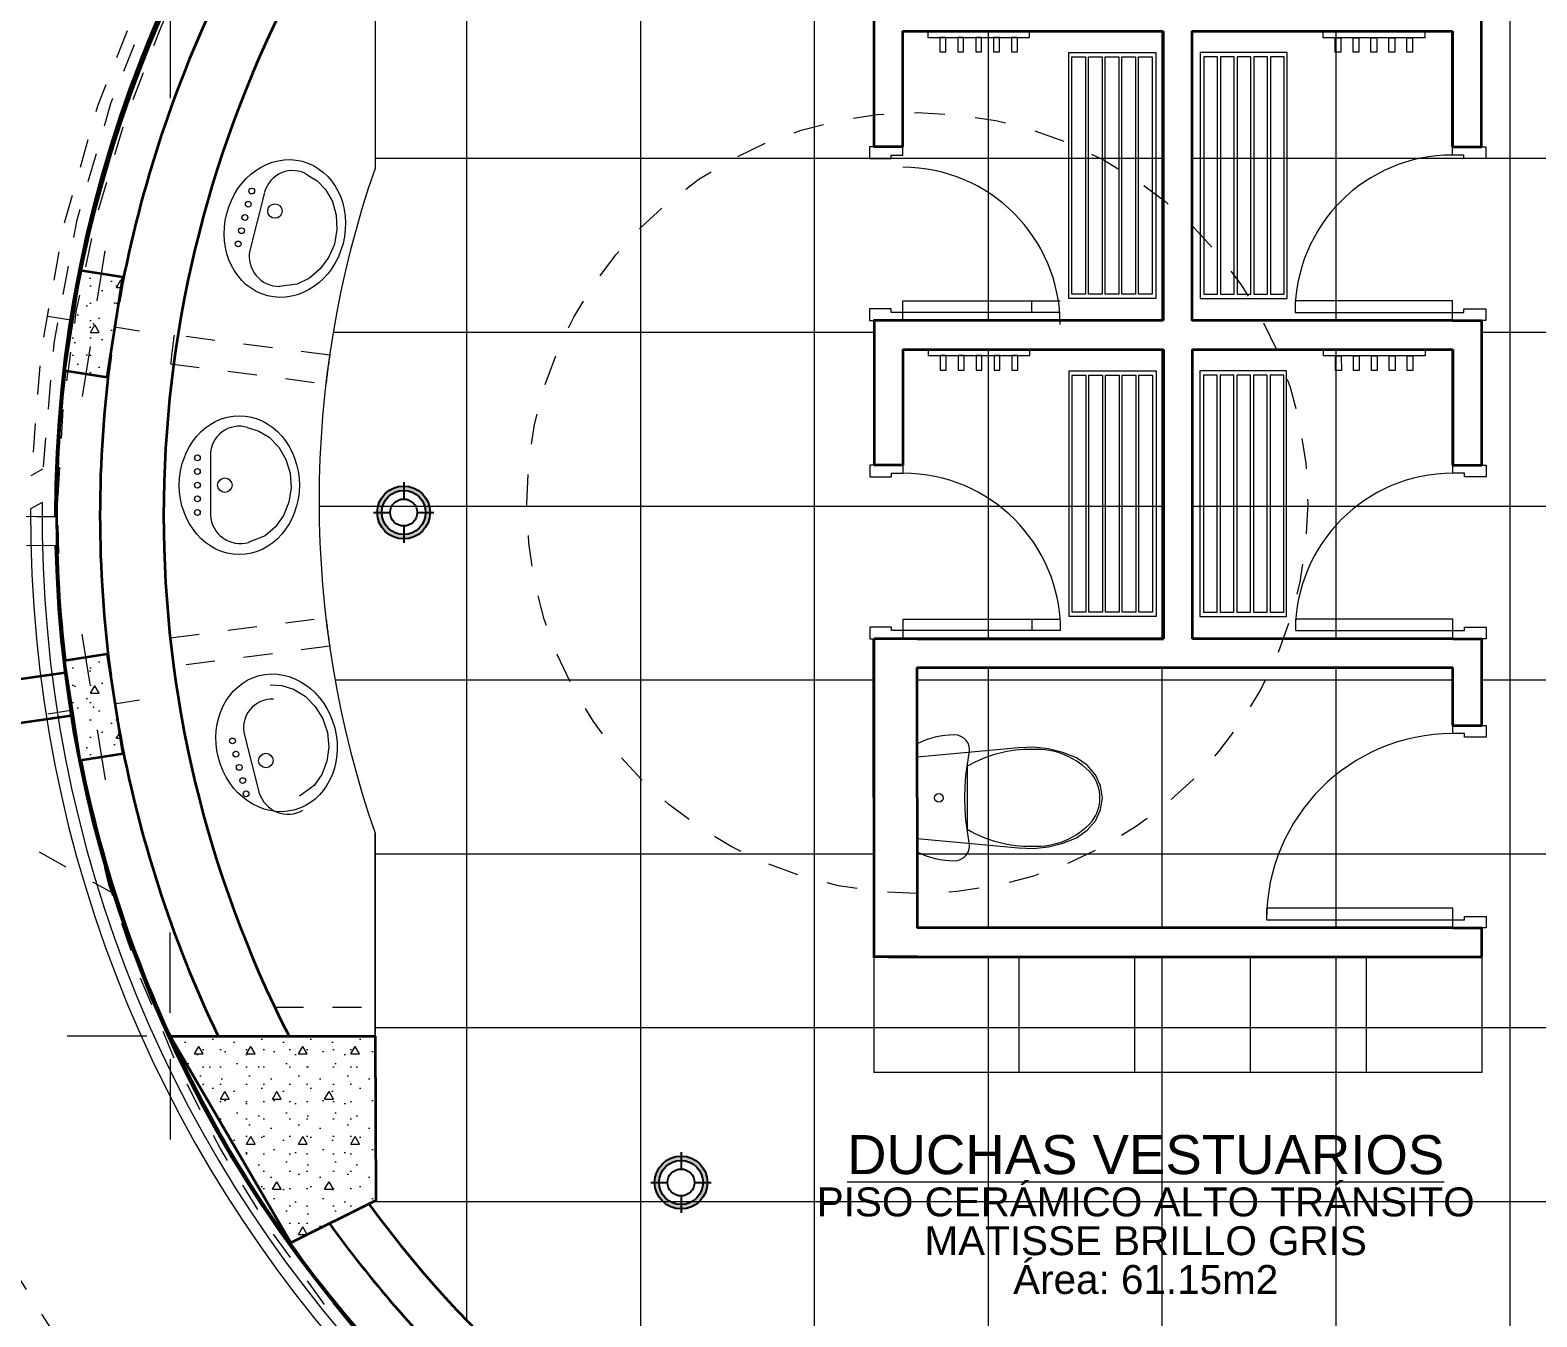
# Model space of a CAD drawing. Header units: feet. Extents: x 2 to 125, y -24 to 93.
# Drawn here: x 78.67 to 83.87, y 80.9 to 85.34 of the extents above; entities that cross this region are included whole.
import ezdxf

# ---------------------------------------------------------------- set-up
doc = ezdxf.new("R2010")
doc.units = ezdxf.units.FT
doc.header["$MEASUREMENT"] = 0
doc.set_wipeout_variables(frame=1)
for name, pattern in [('CONTINUA', [0]), ('Dashed', [0.211667, 0.105833, -0.105833]), ('Small Dashed', [0.141111, 0.070556, -0.070556]), ('Wipeout_Contour', [1, 0, -1])]:
    doc.linetypes.add(name, pattern=pattern)
doc.layers.add('ALUMBRADO', color=1, linetype='Continuous')
doc.layers.add('Structural - Bearing', color=7, linetype='Continuous')
for name, color, linetype, lineweight, true_color in [('Annotation - Text_Pen_No__167', 7, 'Continuous', 13, 0x6a6a6a), ('Drawing & Figure_Pen_No__167', 7, 'Continuous', 13, 0x6a6a6a), ('Estructura – Carga_Pen_No__167', 7, 'Continuous', 13, 0x6a6a6a), ('Interior - Furniture _Pen_No__167', 7, 'Continuous', 13, 0x6a6a6a), ('Interior - Mobiliario_Pen_No__167', 7, 'Continuous', 13, 0x6a6a6a), ('Structural - Bearing_Pen_No__167', 7, 'Continuous', 13, 0x6a6a6a)]:
    doc.layers.add(name, color=color, linetype=linetype, lineweight=lineweight, true_color=true_color)
for name, color, linetype, lineweight in [('Drawing & Figure_Pen_No__122', 9, 'Continuous', 13), ('Drawing & Figure_Pen_No__141', 7, 'Continuous', 20), ('Estructura – Carga_Pen_No__27', 7, 'Continuous', 35), ('Interior - Furniture _Pen_No__21', 7, 'Continuous', 35), ('Interior - Stair & Railing_Pen_No__122', 9, 'Continuous', 13), ('Structural - Bearing_Pen_No__122', 9, 'Continuous', 13), ('Structural - Bearing_Pen_No__21', 7, 'Continuous', 35), ('Structural - Bearing_Pen_No__27', 7, 'Continuous', 35), ('texturas', 252, 'Continuous', 0)]:
    doc.layers.add(name, color=color, linetype=linetype, lineweight=lineweight)
doc.styles.add('GENERATED_STYLE_1', font='arial.ttf')
pattern_1 = [(0, (75.36407, 85.38942), (0, 0.311769), [0.03, -0.15]), (0, (75.45407, 85.5453), (0, 0.311769), [0.03, -0.15]), (60, (75.36407, 85.38942), (-0.27, 0.155885), [0.03, -0.15]), (60, (75.54407, 85.38942), (-0.27, 0.155885), [0.03, -0.15]), (120, (75.39407, 85.38942), (0.27, 0.155885), [0.03, -0.15]), (120, (75.57407, 85.38942), (0.27, 0.155885), [0.03, -0.15]), (0, (75.36407, 85.41942), (0, 0.06), [0, -0.06, 0, -0.09]), (45, (75.39407, 85.41942), (-0.0424264, 0.0424264), [0, -0.045, 0, -0.075])]

# ---------------------------------------------------------------- blocks, each defined once
blk = doc.blocks.new('Wall Hanging Rack 23[27]', base_point=(6.5437, -0.2667))
at = {"layer": 'Interior - Mobiliario_Pen_No__167', "color": 251, "linetype": 'Continuous', "lineweight": 13, "true_color": 0x6a6a6a, "flags": 128}
for points in [[(6.3679, -0.2867), (6.7195, -0.2867), (6.7195, -0.2667), (6.3679, -0.2667)], [(6.4298, -0.3367), (6.4298, -0.2867), (6.4098, -0.2867), (6.4098, -0.3367)], [(6.4918, -0.3367), (6.4918, -0.2867), (6.4718, -0.2867), (6.4718, -0.3367)], [(6.5537, -0.3367), (6.5537, -0.2867), (6.5337, -0.2867), (6.5337, -0.3367)], [(6.6156, -0.3367), (6.6156, -0.2867), (6.5956, -0.2867), (6.5956, -0.3367)], [(6.6776, -0.3367), (6.6776, -0.2867), (6.6576, -0.2867), (6.6576, -0.3367)]]:
    blk.add_lwpolyline(points, close=True, dxfattribs=at)
blk = doc.blocks.new('Wall Hanging Rack 23[31]', base_point=(8.1004, -0.2667))
at = {"layer": 'Interior - Mobiliario_Pen_No__167', "color": 251, "linetype": 'Continuous', "lineweight": 13, "true_color": 0x6a6a6a, "flags": 128}
for points in [[(8.2763, -0.2867), (7.9246, -0.2867), (7.9246, -0.2667), (8.2763, -0.2667)], [(7.9666, -0.3367), (7.9665, -0.2867), (7.9865, -0.2867), (7.9866, -0.3367)], [(8.0285, -0.3367), (8.0285, -0.2867), (8.0485, -0.2867), (8.0485, -0.3367)], [(8.0904, -0.3367), (8.0904, -0.2867), (8.1104, -0.2867), (8.1104, -0.3367)], [(8.1524, -0.3367), (8.1524, -0.2867), (8.1724, -0.2867), (8.1724, -0.3367)], [(8.2143, -0.3367), (8.2143, -0.2867), (8.2343, -0.2867), (8.2343, -0.3367)]]:
    blk.add_lwpolyline(points, close=True, dxfattribs=at)
blk = doc.blocks.new('WC 23[41]', base_point=(6.3212, -3.7627))
at = {"layer": 'Interior - Furniture _Pen_No__167', "color": 251, "linetype": 'Continuous', "lineweight": 13, "true_color": 0x6a6a6a}
for p, q in [((6.4942, -3.6538), (6.4942, -3.7627)), ((6.4942, -3.7627), (6.4942, -3.8717))]:
    blk.add_line(p, q, dxfattribs=at)
at = {"layer": 'Interior - Furniture _Pen_No__167', "color": 251, "linetype": 'Continuous', "lineweight": 13, "true_color": 0x6a6a6a, "flags": 128}
for points in [[(6.3212, -3.9495), (6.3362, -3.9566), (6.3517, -3.9628), (6.3675, -3.9681), (6.3836, -3.9724), (6.3999, -3.9758), (6.4164, -3.9783), (6.433, -3.9797), (6.4496, -3.9802), (6.4612, -3.9789), (6.4722, -3.9751), (6.482, -3.969), (6.4903, -3.9609), (6.4966, -3.9512), (6.5006, -3.9403), (6.5022, -3.9288), (6.5011, -3.9172), (6.4943, -3.8789), (6.4895, -3.8403), (6.4866, -3.8016), (6.4856, -3.7627), (6.4866, -3.7238), (6.4895, -3.6851), (6.4943, -3.6465), (6.5011, -3.6082), (6.5022, -3.5966), (6.5006, -3.5851), (6.4966, -3.5742), (6.4903, -3.5645), (6.482, -3.5564), (6.4722, -3.5503), (6.4612, -3.5465), (6.4496, -3.5452), (6.433, -3.5457), (6.4164, -3.5472), (6.3999, -3.5496), (6.3836, -3.553), (6.3675, -3.5573), (6.3517, -3.5626), (6.3362, -3.5688), (6.3212, -3.5759)], [(6.7746, -3.9321), (6.8243, -3.9197), (6.8713, -3.9007), (6.9085, -3.8751), (6.937, -3.8421), (6.955, -3.8038), (6.9612, -3.7627), (6.955, -3.7217), (6.937, -3.6834), (6.9085, -3.6503), (6.8713, -3.6247), (6.8243, -3.6057), (6.7746, -3.5933), (6.7232, -3.5878), (6.6716, -3.5894), (6.3212, -3.6217), (6.3212, -3.9037), (6.6716, -3.9361), (6.7232, -3.9376)]]:
    blk.add_lwpolyline(points, close=True, dxfattribs=at)
at = {"layer": 'Interior - Furniture _Pen_No__167', "color": 251, "linetype": 'Continuous', "lineweight": 13, "true_color": 0x6a6a6a}
for centre, major_axis, start_param, end_param in [((6.7335, -3.8522), (0.2571, 0), 0.725935, 1.626524), ((6.7091, -4.0208), (0.4255, 0), 1.547178, 2.100199), ((6.8139, -3.7635), (0.1386, 0), 0.005861, 0.632505), ((6.8139, -3.7619), (0.1386, 0), 5.650681, 6.277325), ((6.7335, -3.6732), (0.2571, 0), 4.656658, 5.557246), ((6.7091, -3.5046), (0.4255, 0), 4.182984, 4.736005)]:
    blk.add_ellipse(centre, major_axis=major_axis, ratio=0.999377, start_param=start_param, end_param=end_param, dxfattribs=at)
blk.add_ellipse((6.3961, -3.7627), major_axis=(0, 0.015), ratio=0.999724, dxfattribs=at)
blk = doc.blocks.new('LED')
at = {"layer": 'ALUMBRADO'}
h = blk.add_hatch(color=256, dxfattribs=at)
h.dxf.hatch_style = 1
edge = h.paths.add_edge_path(flags=17)
edge.add_arc((0, 0), 0.1346, 0, 360)
edge = h.paths.add_edge_path()
edge.add_arc((0, 0), 0.1618, 0, 360)
for points in [[(0, 0.1848), (0, 0.0824)], [(-0.1848, 0), (-0.0824, 0)], [(0.0824, 0), (0.1848, 0)], [(0, -0.0824), (0, -0.1848)]]:
    blk.add_lwpolyline(points, dxfattribs=at)
at = {"layer": 'ALUMBRADO', "linetype": 'CONTINUA', "ltscale": 0.003}
for radius in [0.1618, 0.1346, 0.0824]:
    blk.add_circle((0, 0), radius, dxfattribs=at)

msp = doc.modelspace()

# ---------------------------------------------------------------- linework, layer by layer
at = {"lineweight": 9}
for p, q in [((81.5821, 82.1379), (81.5821, 81.7398)), ((82.0839, 82.1397), (82.0839, 81.7398)), ((82.4839, 82.1397), (82.4839, 81.7398)), ((82.8839, 82.1397), (82.8839, 81.7398)), ((83.2839, 82.1398), (83.2839, 81.7398)), ((83.6839, 82.1398), (83.6839, 81.7399)), ((83.6839, 81.7399), (81.5821, 81.7398))]:
    msp.add_line(p, q, dxfattribs=at)
at = {"layer": 'Drawing & Figure_Pen_No__122', "color": 9, "linetype": 'Dashed', "lineweight": 13}
msp.add_line((77.9581, 82.9155), (78.951, 82.3607), dxfattribs=at)
at = {"layer": 'Drawing & Figure_Pen_No__141', "color": 7, "linetype": 'Continuous', "lineweight": 20}
for p, q in [((79.4765, 84.7828), (79.425, 84.5822)), ((79.2892, 83.8742), (79.2892, 83.667)), ((79.4068, 82.9065), (79.4583, 82.7059))]:
    msp.add_line(p, q, dxfattribs=at)
at = {"layer": 'Drawing & Figure_Pen_No__141', "color": 7, "linetype": 'Continuous', "lineweight": 20, "flags": 128}
for points in [[(79.6238, 84.8437), (79.6585, 84.8221), (79.6876, 84.7922), (79.711, 84.7511), (79.7243, 84.704), (79.7268, 84.654), (79.718, 84.6042), (79.6979, 84.5579), (79.6684, 84.5179), (79.6316, 84.4865), (79.5896, 84.4658), (79.5274, 84.4576)], [(79.4177, 83.97), (79.4566, 83.9577), (79.4922, 83.936), (79.5252, 83.9019), (79.5497, 83.8596), (79.5646, 83.8119), (79.5685, 83.7614), (79.5605, 83.7116), (79.5419, 83.6656), (79.5141, 83.626), (79.4786, 83.5955), (79.4203, 83.572)], [(79.496, 83.08), (79.5367, 83.0778), (79.5766, 83.0656), (79.617, 83.0408), (79.6513, 83.0059), (79.6776, 82.9633), (79.6939, 82.9154), (79.6986, 82.8652), (79.692, 82.816), (79.6749, 82.7707), (79.6481, 82.7323), (79.5975, 82.6952)]]:
    msp.add_lwpolyline(points, dxfattribs=at)
at = {"layer": 'Drawing & Figure_Pen_No__141', "color": 7, "linetype": 'Continuous', "lineweight": 20}
for centre, radius in [((79.4321, 84.7874), 0.01), ((79.4203, 84.7417), 0.01), ((79.5122, 84.7181), 0.025), ((79.4086, 84.696), 0.01), ((79.3969, 84.6503), 0.01), ((79.3851, 84.6046), 0.01), ((79.2443, 83.865), 0.01), ((79.2443, 83.8178), 0.01), ((79.2443, 83.7706), 0.01), ((79.3392, 83.7706), 0.025), ((79.2443, 83.7234), 0.01), ((79.2443, 83.6762), 0.01), ((79.3656, 82.8865), 0.01), ((79.3774, 82.8408), 0.01), ((79.481, 82.8186), 0.025), ((79.3891, 82.795), 0.01), ((79.4008, 82.7493), 0.01), ((79.4126, 82.7036), 0.01)]:
    msp.add_circle(centre, radius, dxfattribs=at)
for centre, radius, start, end in [((79.5734, 84.758), 0.1, 59.0189, 165.6), ((79.5274, 84.562), 0.1044, 168.7963, 270.5696), ((79.3892, 83.8742), 0.1, 73.4189, 180), ((79.3934, 83.6729), 0.1044, 183.1963, 284.9696), ((79.5037, 82.9314), 0.1, 87.8189, 194.4), ((79.5578, 82.7375), 0.1044, 197.5963, 299.3696)]:
    msp.add_arc(centre, radius, start, end, dxfattribs=at)
for centre, major_axis in [((79.5466, 84.6577), (0.0597, 0.2325)), ((79.3892, 83.7706), (0, 0.24)), ((79.5179, 82.8797), (-0.0597, 0.2325))]:
    msp.add_ellipse(centre, major_axis=major_axis, ratio=0.864583, dxfattribs=at)
at = {"layer": 'Drawing & Figure_Pen_No__167', "color": 251, "linetype": 'Continuous', "lineweight": 13, "true_color": 0x6a6a6a}
for p, q in [((79.8583, 85.466), (79.8583, 84.8658)), ((79.8583, 81.866), (79.8583, 82.5676))]:
    msp.add_line(p, q, dxfattribs=at)
at = {"layer": 'Drawing & Figure_Pen_No__167', "color": 251, "linetype": 'Dashed', "lineweight": 13, "true_color": 0x6a6a6a}
msp.add_circle((81.7326, 83.7084), 1.35, dxfattribs=at)
at = {"layer": 'Drawing & Figure_Pen_No__167', "color": 251, "linetype": 'Continuous', "lineweight": 13, "true_color": 0x6a6a6a}
msp.add_arc((83.174, 83.7167), 3.5092, 160.8853, 199.1147, dxfattribs=at)
at = {"layer": 'Estructura – Carga_Pen_No__167', "color": 251, "linetype": 'Continuous', "lineweight": 13, "true_color": 0x6a6a6a}
for p, q in [((81.6826, 84.9398), (81.5676, 84.9398)), ((81.5676, 84.9398), (81.5676, 84.8998)), ((81.5676, 84.8998), (81.6426, 84.8998)), ((81.6826, 84.9398), (81.5826, 84.9398)), ((81.6826, 84.9398), (81.5826, 84.9398)), ((81.6426, 84.8998), (81.6426, 84.9118)), ((81.6426, 84.9118), (81.6826, 84.9118)), ((81.6826, 84.9118), (81.6826, 84.9398)), ((83.5825, 84.9118), (83.5825, 84.9398)), ((83.5825, 84.9398), (83.6975, 84.9398)), ((83.5825, 84.9398), (83.6825, 84.9398)), ((83.5825, 84.9398), (83.6825, 84.9398)), ((83.6225, 84.9118), (83.5825, 84.9118)), ((83.6225, 84.8998), (83.6225, 84.9118)), ((83.6975, 84.8998), (83.6225, 84.8998)), ((83.6975, 84.9398), (83.6975, 84.8998)), ((81.6426, 84.3798), (81.5676, 84.3798)), ((81.5676, 84.3798), (81.5676, 84.3398)), ((81.6426, 84.3678), (81.6426, 84.3798)), ((81.6826, 84.3678), (81.6826, 84.4078)), ((81.6826, 84.4078), (82.2266, 84.4078)), ((82.1271, 84.4077), (82.1271, 84.3677)), ((83.5825, 84.4078), (83.0385, 84.4078)), ((83.0385, 84.4078), (83.0385, 84.3678)), ((83.5825, 84.3678), (83.5825, 84.4078)), ((83.6225, 84.3678), (83.6225, 84.3798)), ((83.6225, 84.3798), (83.6975, 84.3798)), ((83.6975, 84.3798), (83.6975, 84.3398)), ((81.5676, 84.3398), (81.6826, 84.3398)), ((81.6826, 84.3398), (81.5826, 84.3398)), ((81.6826, 84.3398), (81.5826, 84.3398)), ((81.6826, 84.3678), (81.6426, 84.3678)), ((81.6826, 84.3398), (81.6826, 84.3678)), ((82.2266, 84.3678), (81.6826, 84.3678)), ((83.0385, 84.3678), (83.5825, 84.3678)), ((83.5825, 84.3398), (83.5825, 84.3678)), ((83.5825, 84.3678), (83.6225, 84.3678)), ((83.6975, 84.3398), (83.5825, 84.3398)), ((83.5825, 84.3398), (83.6825, 84.3398)), ((83.5825, 84.3398), (83.6825, 84.3398)), ((81.684, 83.8398), (81.569, 83.8398)), ((81.569, 83.8398), (81.569, 83.7998)), ((81.684, 83.8398), (81.584, 83.8398)), ((81.684, 83.8398), (81.584, 83.8398)), ((81.644, 83.7998), (81.644, 83.8118)), ((81.644, 83.8118), (81.684, 83.8118)), ((81.684, 83.8118), (81.684, 83.8398)), ((83.5839, 83.8118), (83.5839, 83.8398)), ((83.5839, 83.8398), (83.6989, 83.8398)), ((83.5839, 83.8398), (83.6839, 83.8398)), ((83.5839, 83.8398), (83.6839, 83.8398)), ((83.6239, 83.8118), (83.5839, 83.8118)), ((83.6239, 83.7998), (83.6239, 83.8118)), ((83.6989, 83.8398), (83.6989, 83.7998)), ((81.569, 83.7998), (81.644, 83.7998)), ((83.6989, 83.7998), (83.6239, 83.7998)), ((81.684, 83.2678), (81.684, 83.3078)), ((81.684, 83.3078), (82.228, 83.3078)), ((82.1284, 83.3077), (82.1284, 83.2677)), ((83.5839, 83.3078), (83.0399, 83.3078)), ((83.0399, 83.3078), (83.0399, 83.2678)), ((83.5839, 83.2678), (83.5839, 83.3078)), ((81.644, 83.2798), (81.569, 83.2798)), ((81.569, 83.2798), (81.569, 83.2398)), ((81.569, 83.2398), (81.684, 83.2398)), ((81.684, 83.2398), (81.584, 83.2398)), ((81.684, 83.2398), (81.584, 83.2398)), ((81.644, 83.2678), (81.644, 83.2798)), ((81.684, 83.2678), (81.644, 83.2678)), ((81.684, 83.2398), (81.684, 83.2678)), ((82.228, 83.2678), (81.684, 83.2678)), ((83.0399, 83.2678), (83.5839, 83.2678)), ((83.5839, 83.2398), (83.5839, 83.2678)), ((83.5839, 83.2678), (83.6239, 83.2678)), ((83.6989, 83.2398), (83.5839, 83.2398)), ((83.5839, 83.2398), (83.6839, 83.2398)), ((83.5839, 83.2398), (83.6839, 83.2398)), ((83.6239, 83.2678), (83.6239, 83.2798)), ((83.6239, 83.2798), (83.6989, 83.2798)), ((83.6989, 83.2798), (83.6989, 83.2398)), ((83.5839, 82.9118), (83.5839, 82.9398)), ((83.5839, 82.9398), (83.6989, 82.9398)), ((83.5839, 82.9398), (83.6839, 82.9398)), ((83.5839, 82.9398), (83.6839, 82.9398)), ((83.6989, 82.9398), (83.6989, 82.8998)), ((83.6239, 82.9118), (83.5839, 82.9118)), ((83.6239, 82.8998), (83.6239, 82.9118)), ((83.6989, 82.8998), (83.6239, 82.8998)), ((83.5839, 82.3078), (82.9399, 82.3078)), ((82.9399, 82.3078), (82.9399, 82.2678)), ((83.5839, 82.2678), (83.5839, 82.3078)), ((82.9399, 82.2678), (83.5839, 82.2678)), ((83.5839, 82.2398), (83.5839, 82.2678)), ((83.5839, 82.2678), (83.6239, 82.2678)), ((83.6989, 82.2398), (83.5839, 82.2398)), ((83.5839, 82.2398), (83.6839, 82.2398)), ((83.5839, 82.2398), (83.6839, 82.2398)), ((83.6239, 82.2678), (83.6239, 82.2798)), ((83.6239, 82.2798), (83.6989, 82.2798)), ((83.6989, 82.2798), (83.6989, 82.2398))]:
    msp.add_line(p, q, dxfattribs=at)
for centre, radius, start, end in [((83.5825, 84.3678), 0.544, 90, 180), ((81.6826, 84.3254), 0.544, 0, 90), ((81.684, 83.2678), 0.544, 0, 90), ((83.5839, 83.2678), 0.544, 90, 180), ((83.5839, 82.2678), 0.644, 90, 180)]:
    msp.add_arc(centre, radius, start, end, dxfattribs=at)
at = {"layer": 'Estructura – Carga_Pen_No__27', "color": 7, "linetype": 'Continuous', "lineweight": 35}
for p, q in [((81.6826, 84.9398), (81.5826, 84.9398)), ((83.5825, 84.9398), (83.6825, 84.9398)), ((81.6826, 84.3398), (81.5826, 84.3398)), ((83.5825, 84.3398), (83.6825, 84.3398)), ((81.684, 83.8398), (81.584, 83.8398)), ((83.5839, 83.8398), (83.6839, 83.8398)), ((81.684, 83.2398), (81.584, 83.2398)), ((83.5839, 83.2398), (83.6839, 83.2398)), ((83.5839, 82.9398), (83.6839, 82.9398)), ((83.5839, 82.2398), (83.6839, 82.2398))]:
    msp.add_line(p, q, dxfattribs=at)
for points in [[(81.5827, 85.4398), (81.5827, 84.9398)], [(83.6826, 84.9398), (83.6826, 85.4399)], [(81.6826, 84.9398), (81.6826, 85.3398)], [(81.6826, 85.3398), (82.5825, 85.3398)], [(82.5825, 85.3398), (82.5824, 84.3398)], [(82.6824, 84.3398), (82.6825, 85.3398)], [(82.6825, 85.3398), (83.5825, 85.3398)], [(83.5825, 85.3398), (83.5825, 84.9398)], [(81.5826, 84.3398), (81.5818, 84.3398)], [(82.5824, 84.3398), (81.5831, 84.3398)], [(81.5841, 84.3398), (81.5841, 83.8398)], [(83.5825, 84.3398), (82.6825, 84.3398)], [(83.684, 83.8398), (83.684, 84.3399)], [(81.684, 83.8398), (81.684, 84.2398)], [(81.684, 84.2398), (82.5839, 84.2398)], [(82.5839, 84.2398), (82.5838, 83.2398)], [(82.6838, 83.2398), (82.6839, 84.2398)], [(82.6839, 84.2398), (83.5839, 84.2398)], [(83.5839, 84.2398), (83.5839, 83.8398)], [(81.5824, 83.2398), (81.5821, 82.1379)], [(81.584, 83.2398), (81.5831, 83.2398)], [(82.5838, 83.2398), (81.5844, 83.2398)], [(81.7324, 83.2398), (82.5836, 83.2398)], [(83.5839, 83.2398), (82.6839, 83.2398)], [(83.5839, 83.2398), (83.5839, 83.2399)], [(83.6839, 82.9398), (83.6839, 83.2399)], [(81.7322, 83.1398), (83.5839, 83.1398)], [(81.7329, 82.2398), (81.7322, 83.1398)], [(83.5839, 82.9398), (83.5839, 83.1398)], [(82.6836, 82.2398), (81.7329, 82.2398)], [(83.5839, 82.2399), (82.6839, 82.2398)], [(83.6839, 82.1398), (83.6839, 82.2398)]]:
    msp.add_lwpolyline(points, dxfattribs=at)
at = {"layer": 'Estructura – Carga_Pen_No__27', "linetype": 'Continuous', "lineweight": 35}
for points in [[(81.7331, 82.1399), (81.5831, 82.1398)], [(81.6336, 82.1398), (82.6836, 82.1398)], [(81.7331, 82.1399), (81.7331, 82.1398)], [(82.6839, 82.1398), (83.5839, 82.1399)], [(83.5839, 82.1398), (83.6839, 82.1398)]]:
    msp.add_lwpolyline(points, dxfattribs=at)
at = {"layer": 'Interior - Furniture _Pen_No__167', "color": 251, "linetype": 'Continuous', "lineweight": 13, "true_color": 0x6a6a6a}
msp.add_lwpolyline([(83.6805, 85.4398), (83.6805, 84.9398), (83.5805, 84.9398), (83.5805, 85.3398), (82.6804, 85.3398), (82.6804, 84.3399), (83.6805, 84.3398), (83.6818, 83.8398), (83.5818, 83.8398), (83.5818, 84.2398), (82.6818, 84.2398), (82.6817, 83.24), (83.6818, 83.2399), (83.6819, 82.9398), (83.5819, 82.9398), (83.5818, 83.1398), (81.7308, 83.1398), (81.7309, 82.2398), (83.6819, 82.2398), (83.6819, 82.1399), (81.5812, 82.1398), (81.5803, 83.2398), (82.5815, 83.2398), (82.5818, 84.2397), (81.6819, 84.2398), (81.6819, 83.8398), (81.582, 83.8398), (81.582, 84.3398), (82.5804, 84.3398), (82.5805, 85.3397), (81.6806, 85.3398), (81.6806, 84.9398), (81.5811, 84.9398), (81.5811, 85.4398)], dxfattribs=at)
at = {"layer": 'Interior - Furniture _Pen_No__21', "color": 7, "linetype": 'Continuous', "lineweight": 35}
for radius, start, end in [(6.03, 90.52718, 180.24028), (4.33, 90.5272, 180.0537), (6.03, 181.19046, 269.99957), (4.33, 181.377, 269.9996)]:
    msp.add_arc((83.0826, 83.666), radius, start, end, dxfattribs=at)
at = {"layer": 'Interior - Mobiliario_Pen_No__167', "color": 251, "linetype": 'Continuous', "lineweight": 0, "true_color": 0x6a6a6a}
for points in [[(82.2568, 84.4162), (82.2568, 85.2663), (82.5568, 85.2663), (82.5568, 84.4162)], [(83.0108, 84.4162), (83.0108, 85.2663), (82.7108, 85.2663), (82.7108, 84.4162)], [(82.3143, 84.4312), (82.2668, 84.4312), (82.2668, 85.2512), (82.3143, 85.2512)], [(82.3718, 84.4312), (82.3243, 84.4312), (82.3243, 85.2512), (82.3718, 85.2512)], [(82.4293, 84.4312), (82.3818, 84.4312), (82.3818, 85.2512), (82.4293, 85.2512)], [(82.4868, 84.4313), (82.4393, 84.4313), (82.4393, 85.2513), (82.4868, 85.2513)], [(82.5443, 84.4313), (82.4968, 84.4313), (82.4968, 85.2513), (82.5443, 85.2513)], [(82.7233, 84.4313), (82.7708, 84.4313), (82.7708, 85.2513), (82.7233, 85.2513)], [(82.7808, 84.4313), (82.8283, 84.4313), (82.8283, 85.2513), (82.7808, 85.2513)], [(82.8383, 84.4312), (82.8858, 84.4312), (82.8858, 85.2512), (82.8383, 85.2512)], [(82.8958, 84.4312), (82.9433, 84.4312), (82.9433, 85.2512), (82.8958, 85.2512)], [(82.9533, 84.4312), (83.0008, 84.4312), (83.0008, 85.2512), (82.9533, 85.2512)], [(82.2582, 83.3162), (82.2581, 84.1663), (82.5581, 84.1663), (82.5582, 83.3162)], [(83.0095, 83.3162), (83.0095, 84.1663), (82.7095, 84.1663), (82.7095, 83.3162)], [(82.3157, 83.3312), (82.2682, 83.3312), (82.2681, 84.1512), (82.3156, 84.1512)], [(82.3732, 83.3312), (82.3257, 83.3312), (82.3256, 84.1512), (82.3731, 84.1512)], [(82.4307, 83.3312), (82.3832, 83.3312), (82.3831, 84.1512), (82.4306, 84.1512)], [(82.4882, 83.3313), (82.4407, 83.3313), (82.4406, 84.1513), (82.4881, 84.1513)], [(82.5457, 83.3313), (82.4982, 83.3313), (82.4981, 84.1513), (82.5456, 84.1513)], [(82.722, 83.3313), (82.7695, 83.3313), (82.7695, 84.1513), (82.722, 84.1513)], [(82.7795, 83.3313), (82.827, 83.3313), (82.827, 84.1513), (82.7795, 84.1513)], [(82.837, 83.3312), (82.8845, 83.3312), (82.8845, 84.1512), (82.837, 84.1512)], [(82.8945, 83.3312), (82.942, 83.3312), (82.942, 84.1512), (82.8945, 84.1512)], [(82.952, 83.3312), (82.9995, 83.3312), (82.9995, 84.1512), (82.952, 84.1512)]]:
    msp.add_lwpolyline(points, close=True, dxfattribs=at)
at = {"layer": 'Interior - Stair & Railing_Pen_No__122', "color": 9, "linetype": 'Small Dashed', "lineweight": 13}
for p, q in [((78.6695, 83.8038), (78.7103, 83.8265)), ((78.6695, 83.8038), (78.7103, 83.8265)), ((78.6695, 83.8038), (78.7103, 83.8265)), ((78.6695, 83.8038), (78.7103, 83.8265)), ((78.7524, 83.662), (77.0525, 83.6408)), ((78.7536, 83.562), (77.0537, 83.5408))]:
    msp.add_line(p, q, dxfattribs=at)
at = {"layer": 'Interior - Stair & Railing_Pen_No__122', "color": 9, "linetype": 'Continuous', "lineweight": 13}
msp.add_line((78.7076, 83.7106), (78.6674, 83.6883), dxfattribs=at)
msp.add_line((78.7076, 83.7106), (78.6674, 83.6883), dxfattribs=at)
msp.add_line((78.7076, 83.7106), (78.6674, 83.6883), dxfattribs=at)
msp.add_line((78.7076, 83.7106), (78.6674, 83.6883), dxfattribs=at)
at = {"layer": 'Interior - Stair & Railing_Pen_No__122', "color": 9, "linetype": 'Small Dashed', "lineweight": 13}
for points in [[(79.1517, 84.1903), (79.6888, 84.1205, -0.007125), (79.7017, 84.2197), (79.1636, 84.2896, 0.006322)], [(79.1517, 83.2431), (79.6888, 83.3129, 0.007125), (79.7017, 83.2137), (79.1636, 83.1438, -0.006322)]]:
    msp.add_lwpolyline(points, format="xyb", close=True, dxfattribs=at)
for centre, radius, start, end in [((83.0826, 83.666), 5.18, 90.5272, 180.1623), ((83.0827, 83.6663), 4.4153, 90.2012, 178.2156), ((83.0827, 83.6663), 4.4153, 90.2012, 178.2156), ((83.0827, 83.6663), 4.4153, 90.2012, 178.2156), ((83.0827, 83.6663), 4.4153, 90.2012, 178.2156), ((83.0827, 83.6663), 4.3753, 90.0395, 177.9024), ((83.0827, 83.6663), 4.3753, 90.0395, 177.9024), ((83.0827, 83.6663), 4.3753, 90.0395, 177.9024), ((83.0827, 83.6663), 4.3753, 90.0395, 177.9024), ((83.0826, 83.666), 5.18, 181.2684, 269.9996)]:
    msp.add_arc(centre, radius, start, end, dxfattribs=at)
at = {"layer": 'Interior - Stair & Railing_Pen_No__122', "color": 9, "linetype": 'Continuous', "lineweight": 13}
for centre, radius, start, end in [((83.0804, 83.6702), 5.8315, 164.43064, 269.40029), ((83.0804, 83.6702), 5.8315, 164.43064, 269.40029), ((83.0804, 83.6702), 5.8315, 164.43064, 269.40029), ((83.0804, 83.6702), 5.8315, 164.43064, 269.40029), ((83.0804, 83.6702), 5.7915, 164.19927, 269.52272), ((83.0804, 83.6702), 5.7915, 164.19927, 269.52272), ((83.0804, 83.6702), 5.7915, 164.19927, 269.52272), ((83.0804, 83.6702), 5.7915, 164.19927, 269.52272), ((83.0827, 83.6663), 4.3753, 179.4204, 269.3377), ((83.0827, 83.6663), 4.3753, 179.4204, 269.3377), ((83.0827, 83.6663), 4.3753, 179.4204, 269.3377), ((83.0827, 83.6663), 4.3753, 179.4204, 269.3377), ((83.0827, 83.6663), 4.4153, 179.7153, 269.1751), ((83.0827, 83.6663), 4.4153, 179.7153, 269.1751), ((83.0827, 83.6663), 4.4153, 179.7153, 269.1751), ((83.0827, 83.6663), 4.4153, 179.7153, 269.1751)]:
    msp.add_arc(centre, radius, start, end, dxfattribs=at)
at = {"layer": 'Structural - Bearing_Pen_No__167', "color": 251, "linetype": 'Continuous', "lineweight": 13, "true_color": 0x6a6a6a}
for p, q in [((79.15, 85.386), (79.15, 85.1085)), ((79.15, 81.946), (79.15, 82.2236)), ((79.07, 81.866), (78.7945, 81.866))]:
    msp.add_line(p, q, dxfattribs=at)
at = {"layer": 'Structural - Bearing_Pen_No__27', "color": 7, "linetype": 'Continuous', "lineweight": 35}
for radius, start, end in [(4.325, 134.3952, 168.7116), (4.175, 154.4602, 169.8462), (4.325, 169.8683, 172.3483), (4.175, 172.3704, 187.6296), (4.325, 173.3495, 186.6505), (4.325, 187.6517, 190.1317), (4.175, 190.1538, 205.5398), (4.325, 191.2884, 225.6048), (4.025, 216.2495, 270), (4.175, 215.8995, 225.8076)]:
    msp.add_arc((83.0826, 83.666), radius, start, end, dxfattribs=at)

# ---------------------------------------------------------------- block references
at = {"layer": 'ALUMBRADO', "xscale": 0.5646712500000001, "yscale": 0.5646712500000001, "zscale": 0.5646712500000001}
for p in [(79.9573, 83.676), (80.9161, 81.3599)]:
    msp.add_blockref('LED', p, dxfattribs=at)
at = {"layer": 'Interior - Furniture _Pen_No__167', "color": 251, "linetype": 'Continuous', "lineweight": 13, "true_color": 0x6a6a6a}
msp.add_blockref('WC 23[41]', (81.7326, 82.6898), dxfattribs=at)
at = {"layer": 'Interior - Mobiliario_Pen_No__167', "color": 251, "linetype": 'Continuous', "lineweight": 13, "true_color": 0x6a6a6a}
for name, p in [('Wall Hanging Rack 23[27]', (81.9448, 85.3384)), ('Wall Hanging Rack 23[31]', (83.311, 85.3375)), ('Wall Hanging Rack 23[27]', (81.9461, 84.2384)), ('Wall Hanging Rack 23[31]', (83.3123, 84.2375))]:
    msp.add_blockref(name, p, dxfattribs=at)

# ---------------------------------------------------------------- texts
at = {"layer": 'Annotation - Text_Pen_No__167', "color": 251, "linetype": 'Continuous', "lineweight": 13, "true_color": 0x6a6a6a, "insert": (82.5222, 81.5238), "char_height": 0.135, "attachment_point": 2, "line_spacing_factor": 0.804218, "style": 'GENERATED_STYLE_1'}
msp.add_mtext('\\A1;{\\LDUCHAS VESTUARIOS\\P\\H0.74074x;\\lPISO CERÁMICO ALTO TRÁNSITO\\PMATISSE BRILLO GRIS\\PÁrea: 61.15m2}', dxfattribs=at)

# ---------------------------------------------------------------- next in the draw order: wipeouts: each hides what was drawn before it
at = {"color": 254, "linetype": 'Wipeout_Contour', "lineweight": 0, "ltscale": 14.858346}
msp.add_wipeout([(78.9327, 84.1441), (78.9868, 84.4899), (78.8386, 84.5131), (78.7845, 84.1673)], dxfattribs=at).dxf.layer = 'Structural - Bearing'
at = {"color": 254, "linetype": 'Wipeout_Contour', "lineweight": 0, "ltscale": 17.182176}
msp.add_wipeout([(78.9327, 83.188), (78.7845, 83.1648), (78.8386, 82.819), (78.9868, 82.8422)], dxfattribs=at).dxf.layer = 'Structural - Bearing'
at = {"color": 254, "linetype": 'Wipeout_Contour', "lineweight": 0, "ltscale": 22.532642}
msp.add_wipeout([(79.859, 81.866), (79.15, 81.866), (79.5667, 81.1509), (79.861, 81.2982)], dxfattribs=at).dxf.layer = 'Structural - Bearing'

# ---------------------------------------------------------------- next in the draw order: hatches: boundary and pattern name
at = {"layer": 'Structural - Bearing_Pen_No__122', "linetype": 'Continuous', "lineweight": 13}
h = msp.add_hatch(dxfattribs=at)
h.set_pattern_fill('STRUCTURAL_CONCRETE', color=9, style=0, pattern_type=2)
h.set_pattern_definition(pattern_1)
h.paths.add_polyline_path([(78.9327, 84.1441), (78.9868, 84.4899), (78.8386, 84.5131), (78.7845, 84.1673)])
h = msp.add_hatch(dxfattribs=at)
h.set_pattern_fill('STRUCTURAL_CONCRETE', color=9, style=0, pattern_type=2)
h.set_pattern_definition(pattern_1)
h.paths.add_polyline_path([(78.9327, 83.188), (78.7845, 83.1648), (78.8386, 82.819), (78.9868, 82.8422)])
h = msp.add_hatch(dxfattribs=at)
h.set_pattern_fill('STRUCTURAL_CONCRETE', color=9, style=0, pattern_type=2)
h.set_pattern_definition(pattern_1)
h.paths.add_polyline_path([(79.859, 81.866), (79.15, 81.866), (79.5667, 81.1509), (79.861, 81.2982)])
at = {"layer": 'texturas'}
h = msp.add_hatch(dxfattribs=at)
h.set_pattern_fill('_USER', color=256, scale=0.601, angle=90, double=1, pattern_type=0)
h.set_pattern_definition([(90, (84.9832, 79.49104), (-0.601, 4e-17), []), (180, (84.9832, 79.49104), (-7e-17, -0.601), [])])
edge = h.paths.add_edge_path()
edge.add_line((87.2756, 80.8068), (87.1256, 80.806))
edge.add_line((87.1256, 80.806), (87.1256, 81.5261))
edge.add_line((87.1256, 81.5261), (86.0862, 81.5261))
edge.add_line((86.0862, 81.5261), (86.0832, 81.6261))
edge.add_line((86.0832, 81.6261), (86.6756, 81.6261))
edge.add_line((86.6756, 81.6261), (86.6756, 81.9561))
edge.add_line((86.6756, 81.9561), (87.1256, 81.9561))
edge.add_line((87.1256, 81.9561), (87.1256, 83.611))
edge.add_line((87.1256, 83.611), (85.0832, 83.611))
edge.add_line((85.0832, 83.611), (85.0832, 81.5261))
edge.add_line((85.0832, 81.5261), (84.9832, 81.5261))
edge.add_line((84.9832, 81.5261), (84.9832, 83.761))
edge.add_line((84.9832, 83.761), (87.1259, 83.761))
edge.add_line((87.1259, 83.761), (87.1259, 84.6633))
edge.add_line((87.1259, 84.6633), (85.7743, 84.6633))
edge.add_line((85.7743, 84.6633), (85.7745, 84.3433))
edge.add_line((85.7745, 84.3433), (85.6744, 84.3434))
edge.add_line((85.6744, 84.3434), (85.6744, 84.6631))
edge.add_line((85.6744, 84.6631), (85.0816, 84.6633))
edge.add_line((85.0816, 84.6633), (85.0816, 84.3411))
edge.add_line((85.0816, 84.3411), (84.9816, 84.3411))
edge.add_line((84.9816, 84.3411), (84.9816, 84.8133))
edge.add_line((84.9816, 84.8133), (87.1241, 84.8133))
edge.add_line((87.1241, 84.8133), (87.1241, 85.466))
edge.add_line((87.1241, 85.466), (86.6756, 85.466))
edge.add_line((86.6756, 85.466), (86.6756, 85.716))
edge.add_line((86.6756, 85.716), (85.7741, 85.716))
edge.add_line((85.7741, 85.716), (85.7741, 85.3961))
edge.add_line((85.7741, 85.3961), (85.6772, 85.3961))
edge.add_line((85.6772, 85.3961), (85.6749, 85.7157))
edge.add_line((85.6749, 85.7157), (85.0832, 85.716))
edge.add_line((85.0832, 85.716), (85.0832, 85.4133))
edge.add_line((85.0832, 85.4133), (84.9832, 85.4133))
edge.add_line((84.9832, 85.4133), (84.9832, 85.866))
edge.add_line((84.9832, 85.866), (87.1256, 85.8659))
edge.add_line((87.1256, 85.8659), (87.1256, 86.766))
edge.add_line((87.1256, 86.766), (85.7758, 86.766))
edge.add_line((85.7758, 86.766), (85.7756, 86.4461))
edge.add_line((85.7756, 86.4461), (85.6756, 86.4461))
edge.add_line((85.6756, 86.4461), (85.6753, 86.7857))
edge.add_line((85.6753, 86.7857), (85.0832, 86.786))
edge.add_line((85.0832, 86.786), (85.0832, 86.486))
edge.add_line((85.0832, 86.486), (84.9832, 86.486))
edge.add_line((84.9832, 86.486), (84.9832, 86.886))
edge.add_line((84.9832, 86.886), (87.1256, 86.886))
edge.add_line((87.1256, 86.886), (87.1256, 87.6435))
edge.add_line((87.1256, 87.6435), (86.6756, 87.641))
edge.add_line((86.6756, 87.641), (86.6756, 87.786))
edge.add_line((86.6756, 87.786), (85.7756, 87.786))
edge.add_line((85.7756, 87.786), (85.7755, 87.4859))
edge.add_line((85.7755, 87.4859), (85.6755, 87.486))
edge.add_line((85.6755, 87.486), (85.6755, 87.786))
edge.add_line((85.6755, 87.786), (85.0832, 87.786))
edge.add_line((85.0832, 87.786), (85.0832, 87.486))
edge.add_line((85.0832, 87.486), (84.9832, 87.486))
edge.add_line((84.9832, 87.486), (84.9832, 87.786))
edge.add_line((84.9832, 87.786), (83.6806, 87.786))
edge.add_line((83.6806, 87.786), (83.6806, 87.1376))
edge.add_line((83.6806, 87.1376), (83.5806, 87.1376))
edge.add_line((83.5806, 87.1376), (83.5806, 87.5535))
edge.add_line((83.5806, 87.5535), (83.0806, 87.5535))
edge.add_line((83.0806, 87.5535), (82.6807, 87.5332))
edge.add_line((82.6807, 87.5332), (82.6806, 86.5399))
edge.add_line((82.6806, 86.5399), (83.6806, 86.5398))
edge.add_line((83.6806, 86.5398), (83.6806, 86.0398))
edge.add_line((83.6806, 86.0398), (83.5806, 86.0398))
edge.add_line((83.5806, 86.0398), (83.5806, 86.4398))
edge.add_line((83.5806, 86.4398), (82.6806, 86.4398))
edge.add_line((82.6806, 86.4398), (82.6805, 85.4399))
edge.add_line((82.6805, 85.4399), (83.6805, 85.4398))
edge.add_line((83.6805, 85.4398), (83.6805, 84.9398))
edge.add_line((83.6805, 84.9398), (83.5805, 84.9398))
edge.add_line((83.5805, 84.9398), (83.5805, 85.3398))
edge.add_line((83.5805, 85.3398), (82.6804, 85.3398))
edge.add_line((82.6804, 85.3398), (82.6804, 84.3399))
edge.add_line((82.6804, 84.3399), (83.6805, 84.3398))
edge.add_line((83.6805, 84.3398), (83.6818, 83.8398))
edge.add_line((83.6818, 83.8398), (83.5818, 83.8398))
edge.add_line((83.5818, 83.8398), (83.5818, 84.2398))
edge.add_line((83.5818, 84.2398), (82.6818, 84.2398))
edge.add_line((82.6818, 84.2398), (82.6817, 83.24))
edge.add_line((82.6817, 83.24), (83.6818, 83.2399))
edge.add_line((83.6818, 83.2399), (83.6819, 82.9398))
edge.add_line((83.6819, 82.9398), (83.5819, 82.9398))
edge.add_line((83.5819, 82.9398), (83.5818, 83.1398))
edge.add_line((83.5818, 83.1398), (81.7308, 83.1398))
edge.add_line((81.7308, 83.1398), (81.7309, 82.2398))
edge.add_line((81.7309, 82.2398), (83.6819, 82.2398))
edge.add_line((83.6819, 82.2398), (83.6819, 82.1399))
edge.add_line((83.6819, 82.1399), (81.5812, 82.1398))
edge.add_line((81.5812, 82.1398), (81.5803, 83.2398))
edge.add_line((81.5803, 83.2398), (82.5815, 83.2398))
edge.add_line((82.5815, 83.2398), (82.5818, 84.2397))
edge.add_line((82.5818, 84.2397), (81.6819, 84.2398))
edge.add_line((81.6819, 84.2398), (81.6819, 83.8398))
edge.add_line((81.6819, 83.8398), (81.582, 83.8398))
edge.add_line((81.582, 83.8398), (81.582, 84.3398))
edge.add_line((81.582, 84.3398), (82.5804, 84.3398))
edge.add_line((82.5804, 84.3398), (82.5805, 85.3397))
edge.add_line((82.5805, 85.3397), (81.6806, 85.3398))
edge.add_line((81.6806, 85.3398), (81.6806, 84.9398))
edge.add_line((81.6806, 84.9398), (81.5811, 84.9398))
edge.add_line((81.5811, 84.9398), (81.5811, 85.4398))
edge.add_line((81.5811, 85.4398), (82.5808, 85.4398))
edge.add_line((82.5808, 85.4398), (82.5807, 87.6599))
edge.add_arc((83.0806, 83.666), 4.025, 97.1343, 110.353)
edge.add_line((81.6807, 87.4398), (81.6807, 86.0398))
edge.add_line((81.6807, 86.0398), (81.5807, 86.0398))
edge.add_line((81.5807, 86.0398), (81.5807, 87.4011))
edge.add_arc((83.0806, 83.666), 4.025, 111.879, 143.7505)
edge.add_line((79.8347, 86.046), (79.859, 86.0339))
edge.add_line((79.859, 86.0339), (79.8583, 84.8658))
edge.add_arc((83.174, 83.7167), 3.5092, 160.8853, 199.1147)
edge.add_line((79.8583, 82.5676), (79.859, 81.2982))
edge.add_line((79.859, 81.2982), (79.8347, 81.2861))
edge.add_arc((83.0806, 83.666), 4.025, 216.2495, 270)
edge.add_line((83.0806, 79.641), (83.0806, 79.7935))
edge.add_line((83.0806, 79.7935), (83.6806, 79.7935))
edge.add_line((83.6806, 79.7935), (83.6806, 79.491))
edge.add_line((83.6806, 79.491), (86.5756, 79.491))
edge.add_line((86.5756, 79.491), (86.5756, 79.8061))
edge.add_line((86.5756, 79.8061), (87.2756, 79.8061))
edge.add_line((87.2756, 79.8061), (87.2756, 80.806))

# ---------------------------------------------------------------- next in the draw order: linework, layer by layer
msp.add_lwpolyline([(87.2776, 87.991), (83.1061, 87.991, 0.374074), (78.7962, 84.2419, 1.791502)], format="xyb")
at = {"layer": 'Interior - Furniture _Pen_No__167', "color": 251, "linetype": 'Continuous', "lineweight": 13, "true_color": 0x6a6a6a}
msp.add_lwpolyline([(79.859, 86.0339), (79.8583, 84.8658, 0.168372), (79.8583, 82.5676), (79.859, 81.2982), (79.8347, 81.2861, 0.238928), (83.0806, 79.641), (83.0806, 79.7935), (83.6806, 79.7935), (83.6806, 79.491), (86.5756, 79.491), (86.5756, 79.8061), (87.2756, 79.8061), (87.2756, 80.806)], format="xyb", dxfattribs=at)
at = {"layer": 'Interior - Stair & Railing_Pen_No__122', "color": 9, "linetype": 'Small Dashed', "lineweight": 13}
for points in [[(88.7641, 87.991), (88.7707, 89.4684), (88.7336, 89.5011), (83.3821, 89.4976, 0.425634), (77.2889, 83.6437), (78.7524, 83.662, -0.410799), (83.0422, 87.9915), (87.2776, 87.9915), (87.2776, 87.886), (87.8752, 87.886)], [(79.4121, 78.8897), (80.4167, 80.1971, -0.706436), (83.0782, 87.991), (87.3476, 88.0589)]]:
    msp.add_lwpolyline(points, format="xyb", dxfattribs=at)
msp.add_lwpolyline([(79.5116, 81.966), (79.859, 81.966), (79.859, 81.866), (79.561, 81.866)], close=True, dxfattribs=at)
at = {"layer": 'Structural - Bearing_Pen_No__167', "color": 251, "linetype": 'Continuous', "lineweight": 13, "true_color": 0x6a6a6a}
for p, q in [((78.898, 84.4076), (78.925, 84.5805)), ((78.8066, 84.341), (78.7276, 84.3533)), ((78.9647, 84.3162), (79.0437, 84.3039)), ((78.8733, 84.2496), (78.8462, 84.0767)), ((78.8733, 83.0825), (78.8462, 83.2554)), ((78.9647, 83.0159), (79.0437, 83.0282)), ((78.8066, 82.9911), (78.7276, 82.9788)), ((78.898, 82.9245), (78.925, 82.7516)), ((79.23, 81.866), (79.5055, 81.866)), ((79.15, 81.786), (79.15, 81.5085))]:
    msp.add_line(p, q, dxfattribs=at)
for p in [(78.8856, 84.3286), (78.8856, 83.0035), (79.15, 81.866)]:
    msp.add_point(p, dxfattribs=at)
at = {"layer": 'Structural - Bearing_Pen_No__21', "color": 7, "linetype": 'Continuous', "lineweight": 35}
for points in [[(78.9327, 84.1441), (78.9868, 84.4899), (78.8386, 84.5131), (78.7845, 84.1673)], [(78.9327, 83.188), (78.9868, 82.8422), (78.8386, 82.819), (78.7845, 83.1648)], [(79.859, 81.866), (79.861, 81.2982), (79.5667, 81.1509), (79.15, 81.866)]]:
    msp.add_lwpolyline(points, close=True, dxfattribs=at)
at = {"layer": 'Structural - Bearing_Pen_No__27', "color": 7, "linetype": 'Continuous', "lineweight": 35}
for p, q in [((77.2809, 82.906), (78.7886, 83.1232)), ((77.3022, 82.7575), (78.8083, 82.9745))]:
    msp.add_line(p, q, dxfattribs=at)
msp.add_arc((83.0826, 83.666), 3.955, 152.9273, 207.0727, dxfattribs=at)

doc.saveas('drawing.dxf')
